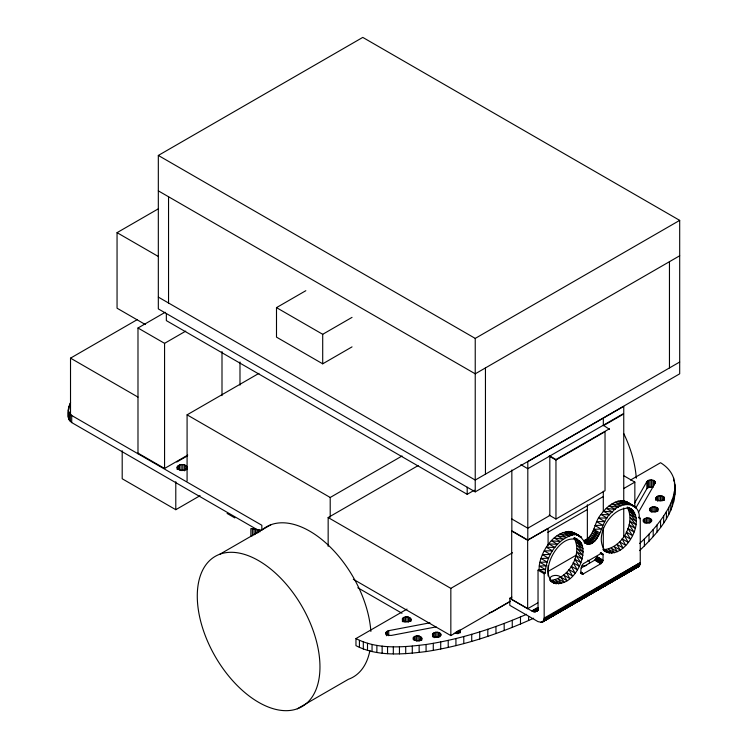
<?xml version="1.0" encoding="UTF-8"?>
<svg xmlns="http://www.w3.org/2000/svg" width="748" height="748" viewBox="0 0 748 748"><rect width="100%" height="100%" fill="white"/><g stroke="black" fill="none" stroke-linecap="round" stroke-linejoin="round"><path stroke-width="1.12" d="M122.195 450.735L122.195 478.757L175.789 509.697L200.071 495.672M175.789 509.697L175.789 481.684M511.847 469.987L511.838 530.809L527.789 540.019L527.817 461.6L623.757 406.379L623.757 413.457L527.798 468.697L520.814 464.667M609.452 429.287L603.327 425.247L603.327 418.169M603.299 511.632L603.309 491.212M509.809 598.26L531.903 611.013C534.605 613.173 538.551 610.901 538.036 607.47L538.036 570.163L544.17 573.707L545.189 573.108C546.031 557.101 556.129 539.944 572.061 535.185C582.196 530.472 583.234 548.321 592.22 543.179C602.738 535.577 601.486 519.692 612.369 511.913C620.896 500.898 640.746 501.599 639.241 518.813L640.26 518.224L640.26 562.618L639.596 565.451L638.465 566.591L541.645 622.364L538.036 621.635L509.809 605.347L509.809 598.26L511.838 597.091M602.953 560.168C602.579 558.831 604.468 552.183 600.906 553.557L583.524 563.59C580.7 565.207 579.27 574.941 583.524 573.744L601.224 563.496L602.953 560.168L596.82 556.624L595.09 559.953L581.252 567.966M544.17 573.707L544.17 618.1L543.497 620.924L542.375 622.065L639.091 566.105L541.645 622.364L638.465 566.591L567.068 607.423M187.178 467.089L187.112 468.042C185.102 471.287 178.146 471.334 177.154 467.294L177.444 466.378C179.847 463.779 185.476 463.676 187.178 467.089L187.178 469.108M257.789 530.005L71.705 422.573C65.646 418.076 67.844 408.417 70.574 402.452M68.311 417.197L68.461 415.364M429.932 622.813L388.708 630.658L386.473 631.695L385.818 633.406L388.493 635.361L391.447 635.407L436.103 626.899M402.415 618.661L402.695 620.419C404.892 622.401 409.016 622.401 410.848 619.952L410.998 619.12C409.521 616.1 404.322 616.053 402.415 618.661L402.415 621.7M413.298 637.698L413.522 639.4C415.72 641.391 419.89 641.457 421.741 638.988L421.816 638.109C420.395 635.089 415.177 635.117 413.298 637.698L413.298 639.718M664.448 498.028L664.383 498.897C662.494 501.459 657.277 501.506 655.865 498.486L656.015 497.57C657.838 495.12 661.989 495.232 664.168 497.196L664.448 500.047M639.568 543.544C658.932 525.657 694.948 484.236 660.559 462.713L630.517 480.057M639.568 550.621C657.501 533.193 677.782 511.37 674.836 484.283M432.559 634.07L432.419 634.902C433.868 637.951 439.029 637.913 440.927 635.323L441.068 634.491C439.646 631.49 434.336 631.405 432.559 634.07L432.559 636.099M459.898 631.976L459.898 629.947L460.114 631.658L458.384 633.07L454.13 633.285M649.666 508.724L649.526 509.566C650.975 512.604 656.136 512.567 658.034 509.977L657.819 508.266C655.659 506.331 651.377 506.19 649.666 508.724L649.666 510.753M643.317 519.804L643.532 521.515C645.73 523.497 649.844 523.497 651.686 521.057L651.826 520.225C650.377 517.177 645.215 517.223 643.317 519.804L643.317 521.833M584.235 541.178L589.489 544.207L584.702 540.299C595.006 535.615 593.949 522.113 600.943 514.502C605.263 508.677 610.854 503.329 617.96 501.216C624.832 498.86 630.601 504.339 635.875 507.78L627.937 502.563M634.706 502.89L646.852 481.619C648.834 479.384 652.929 479.346 655.005 481.497L655.08 483.199L638.343 512.548M635.856 507.939L646.852 488.706L648.731 487.369L653.06 487.285L653.06 480.207M543.001 621.588L639.596 565.451L543.497 620.924L639.961 564.637L543.871 620.111L640.185 563.683L544.095 619.166L640.26 562.618L544.17 618.1M536.241 611.443L538.251 610.275M158.324 155.444L362.78 37.4L679.689 220.37L679.689 373.822L475.232 491.866L158.324 308.896L158.324 155.444L475.232 338.405L679.689 220.37M145.346 324.539L117.053 308.204L117.053 232.656L158.483 208.739M261.837 530.323L261.837 525.264L70.518 414.803L70.518 358.142L137.043 319.742M137.987 453.756L137.987 327.998L165.205 312.281M137.987 327.998L164.569 343.341L185.738 331.121M352.037 346.876L322.706 363.818L276.498 337.133L276.498 307.624L305.829 290.692M276.498 307.624L322.706 334.3L352.037 317.367M187.084 481.029L187.084 414.841L258.948 373.355M137.987 453.12L164.569 468.463L187.748 455.083M176.799 462.002L187.486 455.831M679.689 255.779L475.232 373.822L158.324 190.852M219.94 554.184L271.047 524.675M187.084 414.841L330.205 497.476L402.069 455.981M328.157 546.33L328.157 517.541L418.141 465.593M679.689 362.023L475.232 480.057L158.324 297.096M166.346 313.534L166.346 320.611L467.201 494.316L474.288 490.22M603.318 425.743L623.748 413.953L623.748 501.01M549.182 456.102L555.96 460.011L605.029 431.68L605.029 490.707L555.96 519.037L549.182 515.12M533.642 618.241C499.374 633.752 463.321 645.87 426.07 651.564C402.873 654.425 377.441 656.781 355.964 645.655L355.964 638.568L407.024 609.087M527.649 540.252L511.697 531.043L511.697 599.513L527.649 608.722L527.649 540.252L548.088 528.443L548.088 545.816M328.157 517.541L450.838 588.367L512.511 552.763M547.891 532.324L587.33 509.566M623.72 488.547L634.846 482.123L634.846 507.462M297.302 708.786A86.74 50.079 60 0 0 280.5 577.952A86.74 50.079 60 0 0 198.052 607.722A86.74 50.079 60 0 0 297.302 708.786L348.418 679.278A86.74 50.079 60 0 0 369.895 650.526M538.036 570.163L539.056 569.574L545.404 569.565L539.271 566.021C541.047 548.48 560.635 521.431 579.663 536.035L571.229 531.66L577.363 535.194L568.676 531.37L574.81 534.913L565.927 531.641L572.061 535.185L563.048 532.473L569.181 536.007L560.093 533.829L566.227 537.373L557.129 535.69L563.263 539.233L554.212 538.018L560.346 541.561L551.407 540.767L557.54 544.31L548.77 543.871L554.904 547.414L546.358 547.274L552.491 550.809L544.226 550.893L550.36 554.436L542.422 554.661L548.555 558.195L540.972 558.485L547.106 562.029L539.916 562.309L546.049 565.843L539.271 566.021L539.056 569.574L545.189 573.108M548.2 571.35L576.315 555.128M353.299 579.27L450.838 635.585L510.482 601.14M510.024 601.598L491.922 612.042L489.257 612.752M527.649 608.722L537.765 602.879M537.971 607.507L531.903 611.013L537.971 607.582M537.915 608.563L532.866 611.481L537.915 608.61M537.84 609.424L533.801 611.761L537.84 609.452M609.452 428.791L555.96 459.496L549.817 455.962L549.817 515.494L527.808 528.21L511.856 518.99M527.789 540.019L603.299 496.579M544.862 620.157L565.049 608.582M601.56 587.189L607.619 583.73M614.688 579.691L616.707 578.531M618.727 577.381L621.766 575.651M623.785 574.492L625.805 573.342M627.824 572.192L630.854 570.453M632.873 569.303L634.893 568.153M355.964 638.568C377.441 649.703 402.873 647.347 426.07 644.486C460.787 639.203 494.447 628.245 526.601 614.304M636.913 566.993L637.735 566.89M584.702 540.299L590.836 543.843L586.086 539.635L592.22 543.179L587.47 538.7L593.603 542.244L588.807 537.522L594.941 541.066L590.069 536.129L596.203 539.673L591.219 534.568L597.353 538.111L592.22 532.875L598.353 536.419L593.042 531.117L599.176 534.652L593.66 529.322L601.093 529.032L594.959 525.489L602.766 525.227L596.624 521.683L604.767 521.543L598.634 517.999L607.077 518.046L600.943 514.502L609.62 514.811L603.486 511.267L612.369 511.913L606.235 508.378L615.249 509.416L609.115 505.872L618.203 507.359L612.07 503.815L621.177 505.798L615.043 502.254L624.094 504.76L617.96 501.216L626.899 504.264L620.765 500.721L629.535 504.33L623.402 500.786L631.938 504.947M628.853 507.714C649.703 518.457 622.289 565.301 603.262 549.658C621.607 548.751 636.342 523.32 627.133 507.191M550.107 580.355L556.241 583.898L552.613 580.429L558.747 583.964L555.297 579.906L561.43 583.449L558.092 578.821L564.226 582.365L560.916 577.185L567.049 580.729L563.712 575.053L569.845 578.597L566.395 572.463L572.529 576.007L568.901 569.499L575.034 573.043L571.163 566.236L577.297 569.77L573.127 562.748L579.261 566.283L574.735 559.13L580.869 562.664L575.941 555.474L582.075 559.018L576.736 551.884L582.87 555.427L577.073 548.443L583.206 551.987L576.96 545.245L583.094 548.78L576.39 542.365L582.524 545.909L575.39 539.888L581.523 543.431C564.375 524.619 535.699 571.285 553.978 583.234L550.107 580.355C568.452 579.438 583.188 554.006 573.978 537.877L581.523 543.431C588.395 559.626 569.677 592.154 550.472 581.215M252.385 528.714L250.87 528.593L250.87 535.671L252.385 535.802L252.385 528.714L261.183 530.304M627.469 507.415L631.48 509.229L628.731 507.733M574.305 538.111L576.203 538.981L574.445 537.971M575.567 538.429L577.4 539.42M623.785 475.737L634.846 482.123M627.609 507.275L629.358 508.285C610.592 506.359 591.313 539.373 607.133 552.548L603.636 550.519M628.011 507.696L633.266 510.725L627.983 507.368M638.512 517.214L640.26 518.224M117.053 232.656L158.483 256.573M593.66 529.322L599.793 532.866M603.262 549.658L609.396 553.202L605.768 549.733L611.901 553.277L608.451 549.219L614.585 552.763L611.247 548.134L617.38 551.669L614.08 546.498L620.214 550.042L616.866 544.357L623 547.901L619.559 541.776L625.693 545.32L622.065 538.812L628.198 542.356L624.318 535.54L630.452 539.084L626.282 532.052L632.415 535.596L627.89 528.434L634.024 531.978L629.105 524.787L635.239 528.322L629.891 521.188L636.024 524.731L630.227 517.747L636.361 521.291L630.115 514.549L636.249 518.093L629.554 511.679L635.688 515.213L628.544 509.201L634.678 512.745L627.974 507.808M584.721 542.253L588.227 544.282L584.169 541.272M584.45 542.524L587.077 544.039L584.59 542.394M575.689 538.401L577.447 539.42M601.102 553.053L602.851 554.062L601.065 552.978M601.177 553.37L602.925 554.38L601.149 553.277M574.847 538.382L580.111 541.421L574.829 538.064M600.326 553.221L602.953 554.736L600.307 553.062M594.772 560.168L600.906 563.712L595.09 559.953L601.224 563.496L595.408 559.682L601.542 563.225L595.698 559.373L602.112 562.561L596.221 558.644L602.355 562.178L596.595 557.821L602.729 561.365L596.717 557.41L602.851 560.953L596.792 557.008L602.925 560.551L596.82 556.624M580.897 572.22L583.524 573.744M580.579 572.379L583.206 573.894L581.271 572.669M581.14 572.977L582.898 573.987L580.953 572.781M580.85 573.005L582.599 574.015L580.654 572.828M580.57 572.968L582.327 573.987L580.373 572.818M70.518 358.142L137.987 397.095M357.787 587.741L402.003 613.267M227.102 513.446L234.872 517.934M577.269 535.063L573.529 532.492L581.673 537.401L575.539 533.866L576.652 535.11M579.008 536.269L580.738 537.475M68.311 410.119L69.321 413.205L71.705 415.486L71.705 422.573M674.836 494.867L674.406 480.955M674.406 491.445L674.406 498.533M673.611 477.832L673.611 480.861M673.611 495.232L673.611 502.319M672.387 499.197L672.387 506.274M670.797 503.189L670.797 510.276M669.46 261.678L669.46 367.923M668.777 507.35L668.777 514.437M666.403 511.641L666.403 518.729M664.168 497.196L664.168 500.225M663.663 515.97L663.663 523.058M663.224 496.485L663.224 500.534M661.999 495.943L661.999 501.001M660.559 495.774L660.559 500.833M660.559 520.43L660.559 527.508M659.044 495.821L659.044 500.88M657.819 508.266L657.819 511.305M657.67 496.195L657.67 501.254M657.025 524.965L657.025 532.052M656.875 507.565L656.875 511.613M656.594 496.822L656.594 499.851M656.015 497.57L656.015 499.589M655.865 498.486L655.865 500.505M655.725 507.06L655.725 512.118M655.005 481.497L655.005 483.517M654.21 480.786L654.21 484.835M654.21 506.854L654.21 511.913M653.2 529.509L653.2 536.587M652.77 506.938L652.77 511.997M651.611 479.954L651.611 487.032M651.396 519.393L651.396 521.412M651.321 507.275L651.321 512.333M650.601 518.682L650.601 522.73M650.246 507.892L650.246 510.931M650.096 479.992L650.096 487.079M649.301 518.177L649.301 523.245M649.012 534.175L649.012 541.253M648.731 480.291L648.731 487.369M647.861 517.934L647.861 522.992M647.572 480.87L647.572 487.948M646.852 481.619L646.852 488.706M646.422 518.018L646.422 523.076M645.047 518.392L645.047 523.45M644.402 538.841L644.402 545.918M643.972 519.019L643.972 522.048M623.748 507.967L623.748 536.989M603.299 527.854L603.299 549.855M587.358 504.741L587.358 539.486M555.96 460.011L555.96 519.037M548.088 565.507L548.088 575.932M528.63 616.455L528.63 620.503M520.486 616.96L520.486 624.038M512.258 620.288L512.258 627.376M504.18 623.458L504.18 630.536M495.961 626.45L495.961 633.537M487.808 629.246L487.808 636.324M485.452 367.923L485.452 474.157M479.73 631.91L479.73 638.988M475.232 338.405L475.232 491.866M471.726 634.285L471.726 641.363M467.201 487.229L467.201 494.316M463.788 636.529L463.788 643.617M460.254 630.826L460.254 632.845M459.029 630.293L459.029 633.332M457.804 630.77L457.804 633.799M456.289 631.574L456.289 633.593M455.934 638.568L455.934 645.655M450.838 588.367L450.838 635.585M448.211 640.363L448.211 647.441M440.712 641.943L440.712 649.03M440.637 633.659L440.637 635.678M439.777 632.911L439.777 636.95M438.543 632.453L438.543 637.511M437.103 632.2L437.103 637.259M435.663 632.284L435.663 637.343M434.223 632.612L434.223 637.679M433.279 643.317L433.279 650.405M433.139 633.238L433.139 637.287M426.07 644.486L426.07 651.564M421.816 638.109L421.816 640.138M421.451 637.324L421.451 640.353M420.591 636.576L420.591 640.615M419.291 636.071L419.291 641.13M419.142 645.402L419.142 652.48M417.917 635.865L417.917 640.924M416.402 635.903L416.402 640.961M415.037 636.277L415.037 640.325M413.953 636.903L413.953 639.942M412.288 646.104L412.288 653.191M410.998 619.12L410.998 621.149M410.559 618.287L410.559 621.326M409.698 617.539L409.698 621.588M408.473 617.081L408.473 622.14M407.024 616.829L407.024 621.897M405.725 646.562L405.725 653.649M405.51 616.876L405.51 621.934M404.144 617.25L404.144 622.308M403.06 617.876L403.06 620.905M399.451 646.777L399.451 653.855M393.326 646.814L393.326 653.902M388.708 630.658L388.708 635.716M387.548 646.562L387.548 653.649M387.408 631.078L387.408 635.117M386.473 631.695L386.473 635.744M385.893 632.537L385.893 634.556M382.144 646.104L382.144 653.191M376.88 645.402L376.88 652.48M372.046 644.524L372.046 651.611M367.502 643.317L367.502 650.405M363.313 641.99L363.313 649.068M359.423 640.4L359.423 647.488M330.205 497.476L330.205 517.214M322.706 334.3L322.706 363.818M259.818 529.921L259.818 531.95M258.303 529.631L258.303 532.67M256.929 529.341L256.929 533.389M255.414 529.135L255.414 534.194M253.974 528.883L253.974 534.951M239.986 361.948L239.986 385.136M221.997 351.56L221.997 395.617M186.673 466.126L186.673 469.164M185.738 465.34L185.738 470.399M184.373 464.798L184.373 470.866M182.783 464.545L182.783 470.614M181.119 464.583L181.119 470.66M179.539 464.919L179.539 469.978M178.304 465.546L178.304 469.594M177.444 466.378L177.444 469.417M177.154 467.294L177.154 469.314M168.543 196.761L168.543 302.996M164.569 343.341L164.569 468.463M70.331 414.448L70.331 421.535M69.76 404.042L69.76 406.061M69.321 413.205L69.321 420.283M68.966 406.248L68.966 409.278M68.601 411.783L68.601 418.871M586.656 565.404A5.778 3.338 0 0 1 582.271 565.74M587.853 560.149A5.778 3.338 0 0 1 589.349 563.375M551.585 581.093A5.778 3.338 0 0 1 552.781 575.838A5.778 3.338 0 0 1 561.262 577.867M623.757 433.56A86.74 50.079 60 0 1 636.296 478.224M262.501 529.528A86.74 50.079 60 0 1 328.148 545.049A86.74 50.079 60 0 1 370.868 631.462M537.719 610.097L534.689 611.855L537.719 610.116M538.541 609.994L535.512 611.742L538.532 610.003M542.842 621.308L540.823 622.476L542.842 621.317M634.07 506.106L625.805 501.403L634.07 506.106M586.077 543.506L584.328 542.496L586.077 543.506"/></g></svg>
